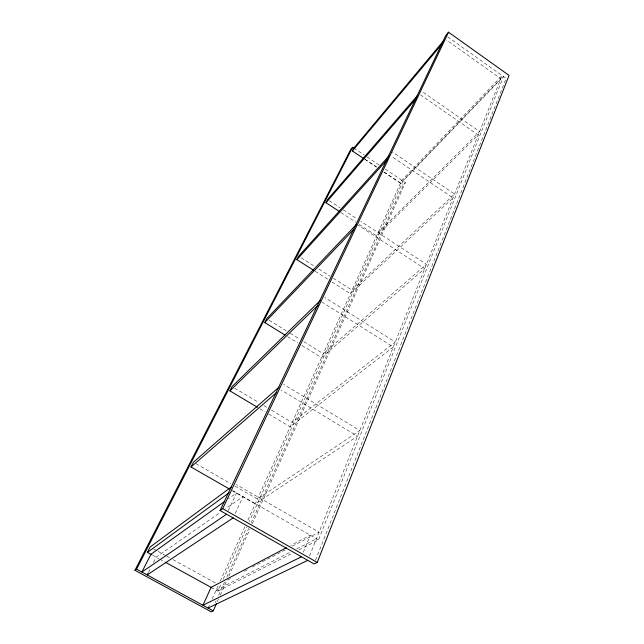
<?xml version="1.0" encoding="UTF-8"?>
<svg xmlns="http://www.w3.org/2000/svg" width="644" height="644" viewBox="0 0 644 644"><rect width="100%" height="100%" fill="white"/><g stroke="black" fill="none" stroke-linecap="round" stroke-linejoin="round"><path stroke-width="0.48" stroke-dasharray="3.22 2.42" d="M315.544 560.183L506.112 78.471L447.178 36.483M298.913 549.896L318.506 539.93L503.407 76.547L403.015 181.069L249.276 521.551M309.587 555.853L502.054 75.581L401.832 180.272L247.666 520.642M303.308 552.278L310.247 535.188L290.766 545.436M215.329 602.639L216.151 600.804M218.622 595.306L224.804 581.564M226.865 576.984L248.705 528.434M251.176 522.936L403.241 184.876L405.39 182.663L384.782 168.841M217.326 601.697L218.566 598.944M220.208 595.281L226.382 581.524M228.845 576.026L249.84 529.255M252.303 523.757L405.39 182.663M211.087 587.384L217.865 591.111L221.174 583.786M223.235 579.214L246.797 527.042M208.068 608.065L210.499 602.704M212.118 599.121L218.63 584.752M220.312 581.033L245.179 526.132M235.181 513.485L243.021 496.572L225.803 508.583M228.266 510.676L236.614 492.893L228.451 498.746M148.531 572.258L150.76 567.823M153.441 562.494L156.122 557.173L220.063 512.584M378.108 232.653L479.635 131.529L422.182 91.593M227.517 580.099L231.961 577.773M244.406 571.26L248.85 568.942M252.408 567.082L285.292 549.871M292.4 546.152L319.062 532.202L236.251 484.489M216.175 590.178L290.484 552.061M296.747 548.849L316.446 538.746M217.865 591.111L291.788 553.518M153.666 548.946L157.176 550.878M158.054 551.361L165.959 555.716M166.836 556.199L169.469 557.656M172.978 559.588L215.998 583.295M152.636 555.265L158.867 558.686M159.752 559.169L165.041 562.075M232.331 490.438L318.506 539.93M232.685 490.921L255.257 503.882L357.541 436.197L280.985 389.966M196.05 463.704L230.641 483.612M234.963 486.099L257.447 499.044L359.811 430.538L283.618 384.396M234.649 388.123L258.671 402.484M263.815 405.559L267.244 407.612M271.535 410.18L292.126 422.488L395.271 342.036L324.745 297.496M260.023 408.843L265.191 411.918M268.637 413.979L290.162 426.819L393.291 346.987L321.598 301.819M269.256 320.277L286.991 331.241M290.363 333.326L299.653 339.066M303.871 341.682L323.288 353.685L426.425 264.306L360.712 221.262M287.635 336.675L297.802 342.954M302.036 345.562L321.517 357.589L424.678 268.669L357.927 225.054M315.302 271.357L328.69 279.874M332.038 282.008L350.449 293.72L453.038 197.901L391.52 156.387M301.207 257.793L314.763 266.431M318.997 269.128L330.018 276.147M333.407 278.313L352.051 290.186L454.584 194.029L392.478 152.048M329.229 200.646L340 207.698M343.308 209.872L357.396 219.089M340.918 212.496L355.882 222.277M359.199 224.45L376.659 235.857L478.251 134.982L420.588 94.966M364.85 159.157L376.531 166.989M384.041 172.02L403.241 184.876M364.834 159.301L376.45 167.078M383.913 172.085L400.504 183.202L500.807 78.681L446.558 40.073M353.854 148.088L364.182 155.019M367.088 156.967L379.493 165.291"/><path stroke-width="0.97" d="M317.234 562.445L509.066 75.412L448.522 32.2L445.785 35.492L220.055 510.515L314.063 563.927L317.234 562.445L222.695 508.663L220.055 510.515M354.289 148.386L352.638 147.275L350.658 149.65L134.934 570.302L211.208 611.8L213.212 610.866L216.505 603.533M222.695 508.663L448.522 32.2M148.088 573.144L147.194 574.915L233.12 517.929M151.815 554.806L147.404 552.391L150.157 547.006L231.357 486.961M229.216 488.925L191.01 466.989L193.458 462.207L279.005 387.173M257.439 407.298L229.892 390.86L232.073 386.577L320.31 300.458M285.091 335.113L264.764 322.564L266.729 318.716L356.494 224.41M313.628 270.295L296.892 259.645L298.663 256.167L389.129 155.768M339.259 211.409L325.961 202.715L327.571 199.568L417.425 95.578M363.176 158.191L352.389 150.962L353.854 148.088L443.958 40.331M134.934 570.302L136.584 569.143L352.638 147.275M352.389 150.962L441.881 44.114M325.961 202.715L416.491 98.178M296.892 259.645L387.342 159.535M264.764 322.564L353.789 229.385M229.892 390.86L318.015 305.296M191.01 466.989L276.348 392.735M147.404 552.391L229.095 492.797M224.37 501.668L150.897 554.307L141.897 572.033L226.599 514.226M286.347 547.77L211.087 587.384L202.916 605.263L301.481 556.778M208.068 608.065L307.784 560.352M136.584 569.143L213.212 610.866M165.919 562.566L211.763 587.755"/></g></svg>
